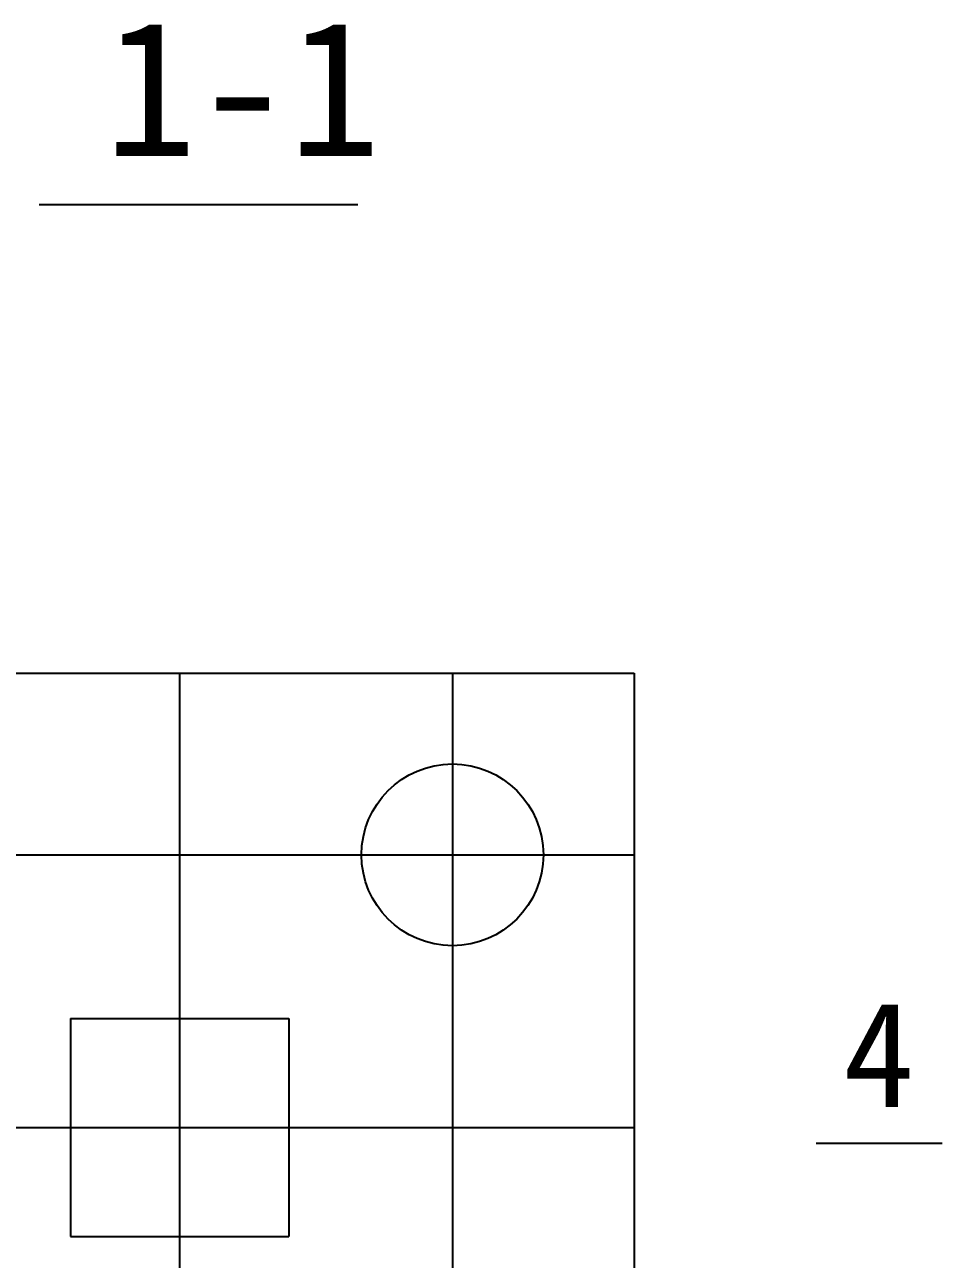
# Model space of a CAD drawing. Header units: metres. Extents: x 4568 to 182545, y -86951 to 35529.
# Drawn here: x 11552 to 13688, y -68732 to -65856 of the extents above; entities that cross this region are included whole.
import ezdxf

# ---------------------------------------------------------------- set-up
doc = ezdxf.new("R2010")
doc.units = ezdxf.units.M
for name, color, linetype in [('AXIS', 9, 'Continuous'), ('LI', 7, 'Continuous'), ('LIS', 2, 'Continuous'), ('LT', 7, 'Continuous'), ('TXT', 7, 'Continuous'), ('ZU', 2, 'Continuous')]:
    doc.layers.add(name, color=color, linetype=linetype)

msp = doc.modelspace()

# ---------------------------------------------------------------- linework, layer by layer
at = {"layer": 'AXIS'}
for p, q in [((11912.44, -67366.23), (11912.44, -69483.24)), ((12547.54, -67366.23), (12547.54, -70126.56)), ((10853.93, -67789.63), (12970.94, -67789.63)), ((10853.93, -68424.73), (12970.94, -68424.73))]:
    msp.add_line(p, q, dxfattribs=at)
at = {"layer": 'LI'}
msp.add_circle((12547.54, -67789.63), 211.7, dxfattribs=at)
at = {"layer": 'LIS'}
for p, q in [((10853.93, -67366.23), (12970.94, -67366.23)), ((12970.94, -67366.23), (12970.94, -69483.24))]:
    msp.add_line(p, q, dxfattribs=at)
at = {"layer": 'LT'}
for points in [[(11585.7, -66274.3), (12327.64, -66274.3)], [(13394.27, -68461.08), (13688.1, -68461.08)]]:
    msp.add_lwpolyline(points, dxfattribs=at)
at = {"layer": 'ZU'}
for p, q in [((11658.4, -68170.69), (11658.4, -68678.78)), ((11658.4, -68170.69), (12166.48, -68170.69)), ((12166.48, -68170.69), (12166.48, -68678.78)), ((11658.4, -68678.78), (12166.48, -68678.78))]:
    msp.add_line(p, q, dxfattribs=at)

# ---------------------------------------------------------------- texts
at = {"layer": 'TXT'}
for s, height, p in [('1-1', 315, (11737.5, -66161.75)), ('4', 245, (13456.89, -68376.73))]:
    msp.add_text(s, height=height, dxfattribs=at).set_placement(p)

doc.saveas('drawing.dxf')
